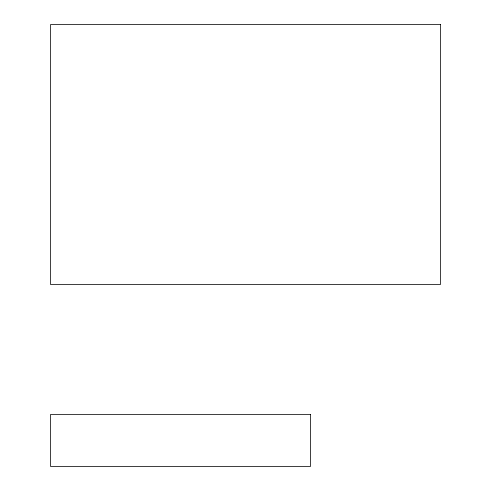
<?xml version="1.0" encoding="UTF-8"?>
<svg xmlns="http://www.w3.org/2000/svg" width="491" height="491" viewBox="0 0 491 491"><rect width="100%" height="100%" fill="white"/><g stroke="black" fill="none" stroke-linecap="round" stroke-linejoin="round"><path stroke-width="0.74" d="M440.458 24.55L50.542 24.55L50.542 284.492L440.458 284.492L440.458 24.55M310.484 414.459L50.542 414.459L50.542 466.45L310.484 466.45L310.484 414.459"/></g></svg>
